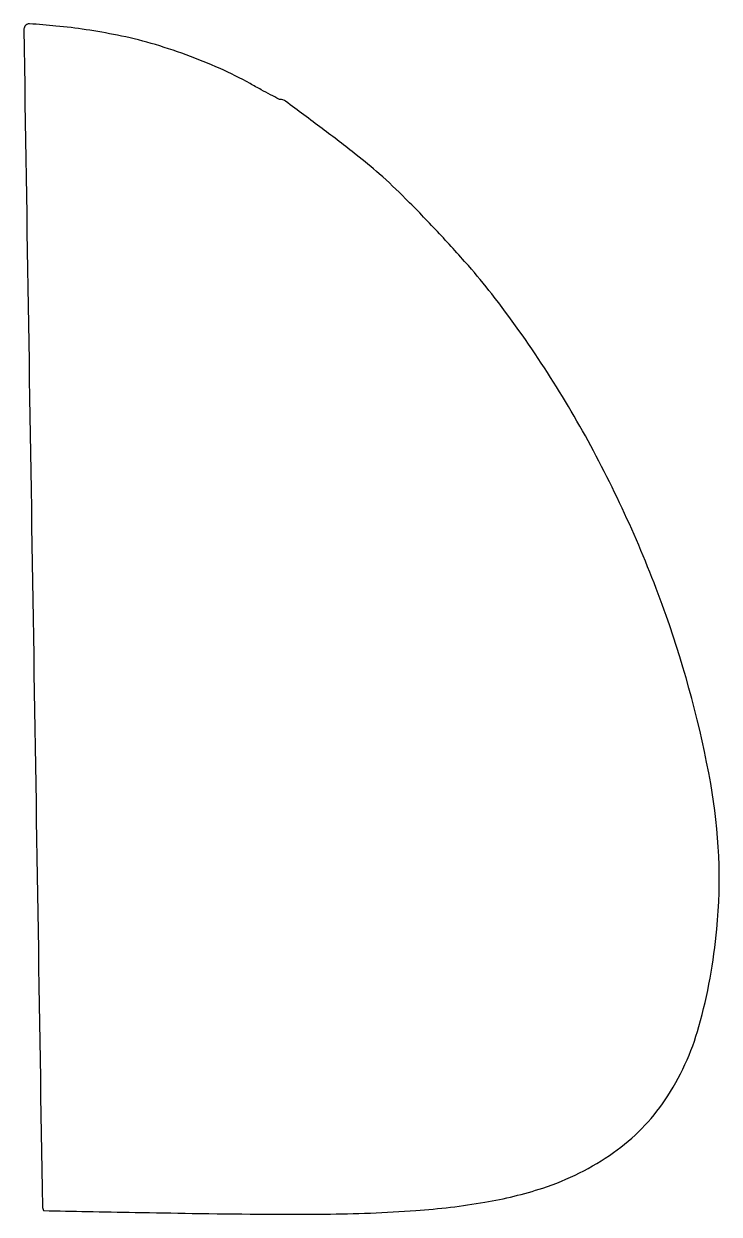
# Model space of a CAD drawing. Extents: x 0 to 194, y 0 to 331.
import ezdxf

# ---------------------------------------------------------------- set-up
doc = ezdxf.new("R2010")
doc.units = 0

msp = doc.modelspace()

# ---------------------------------------------------------------- linework, layer by layer
msp.add_lwpolyline([(0.71242, 330.325421, 0.140773), (0.438426, 329.311391, 0.000003), (3.023491, 165.849091, 0.000003), (5.610325, 2.398942, 0.13729), (5.916657, 1.36753, 0.252453), (6.015053, 1.311889, 0.000012), (18.092705, 1.0697, 0.000495), (31.42698, 0.81583, 0.000298), (47.25, 0.539663, 0.005673), (84.066235, 0.336791, 0.016581), (109.43864, 1.32669, 0.023714), (128.56254, 3.624377, 0.036915), (144.678697, 7.581782, 0.074688), (164.338943, 17.412861, 0.091701), (178.679916, 32.051682, 0.080432), (188.07846, 52.452498, 0.044475), (193.064636, 79.5, 0.068015), (191.347207, 119.971259, 0.040643), (178.967199, 166.607602, 0.038619), (158.027535, 213.761096, 0.041441), (130.5, 255.965626, 0.01519), (123.998444, 263.824485, 0.007815), (115.411409, 273.282505, 0.007812), (106.562899, 282.436671, 0.015709), (99.24972, 289.322859, 0.014892), (92.84638, 294.652464, 0.005252), (83.365061, 301.917983, 0.001354), (73.202996, 309.494174, 0.160849), (71.67131, 310, -0.120982), (71.342022, 310.080859, -0.001059), (69.041291, 311.289504, -0.003602), (66.402654, 312.707201, -0.002307), (63.357849, 314.3898, 0.022412), (54.981899, 318.588217, 0.017508), (45.5499, 322.408253, 0.017402), (35.798071, 325.585922, 0.02113), (26.456673, 327.851615, 0.011506), (17.727654, 329.374134, 0.01347), (9.384163, 330.403347, 0.006489), (2.037744, 331.013166, 0.281347)], format="xyb", close=True)

doc.saveas('drawing.dxf')
